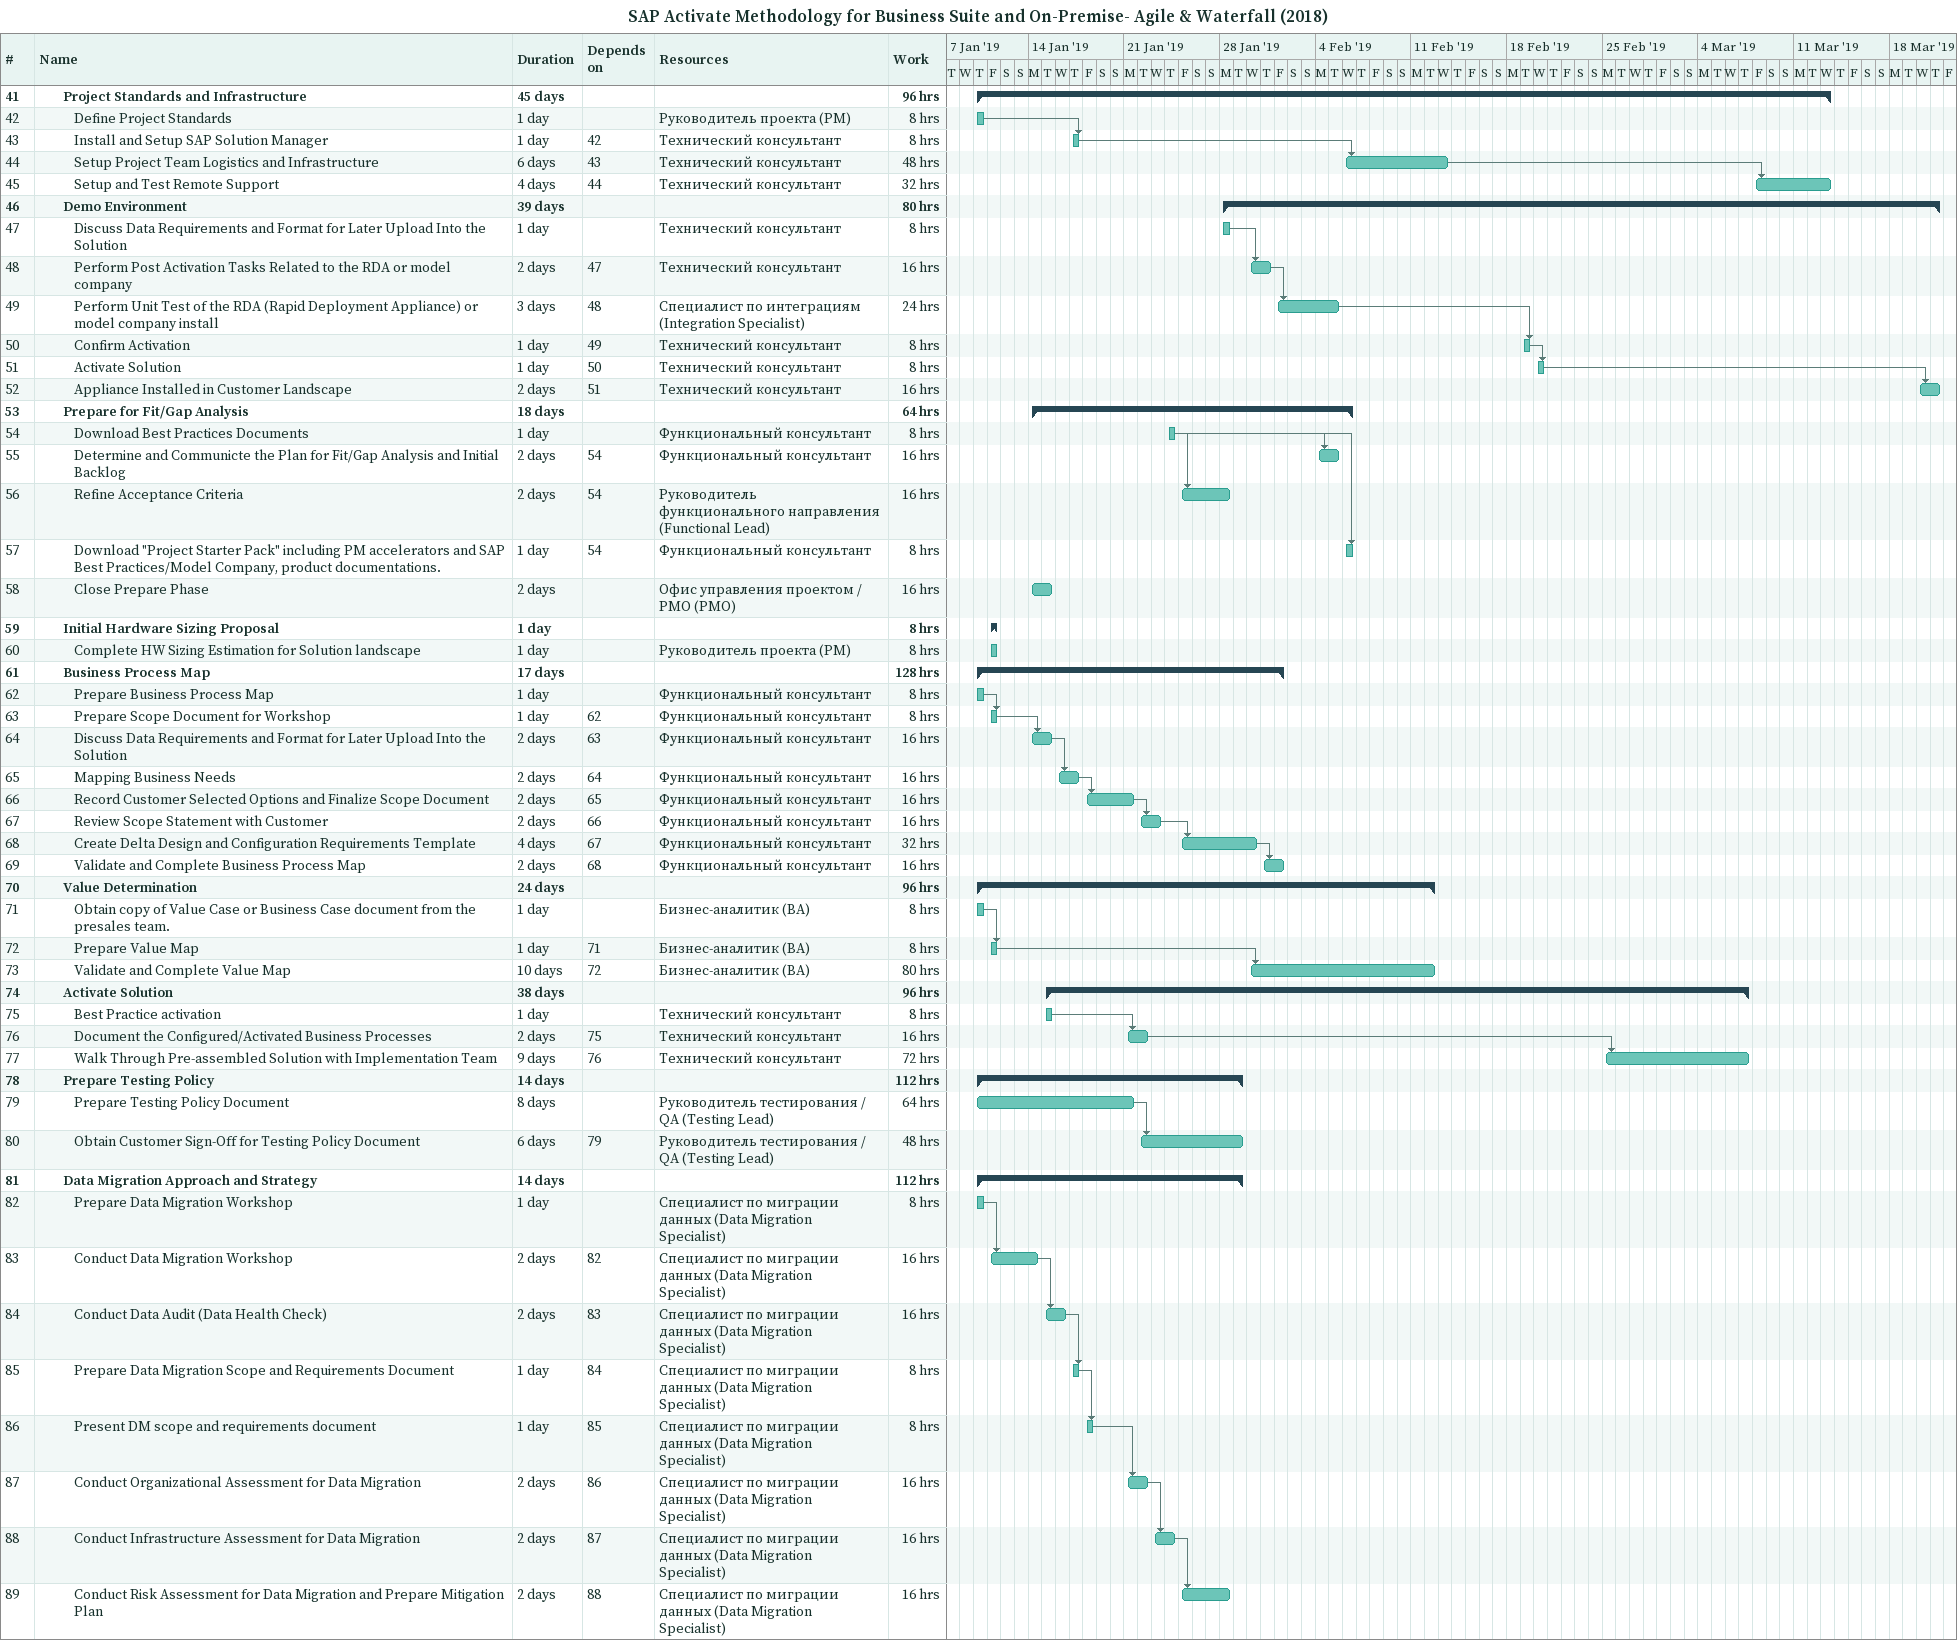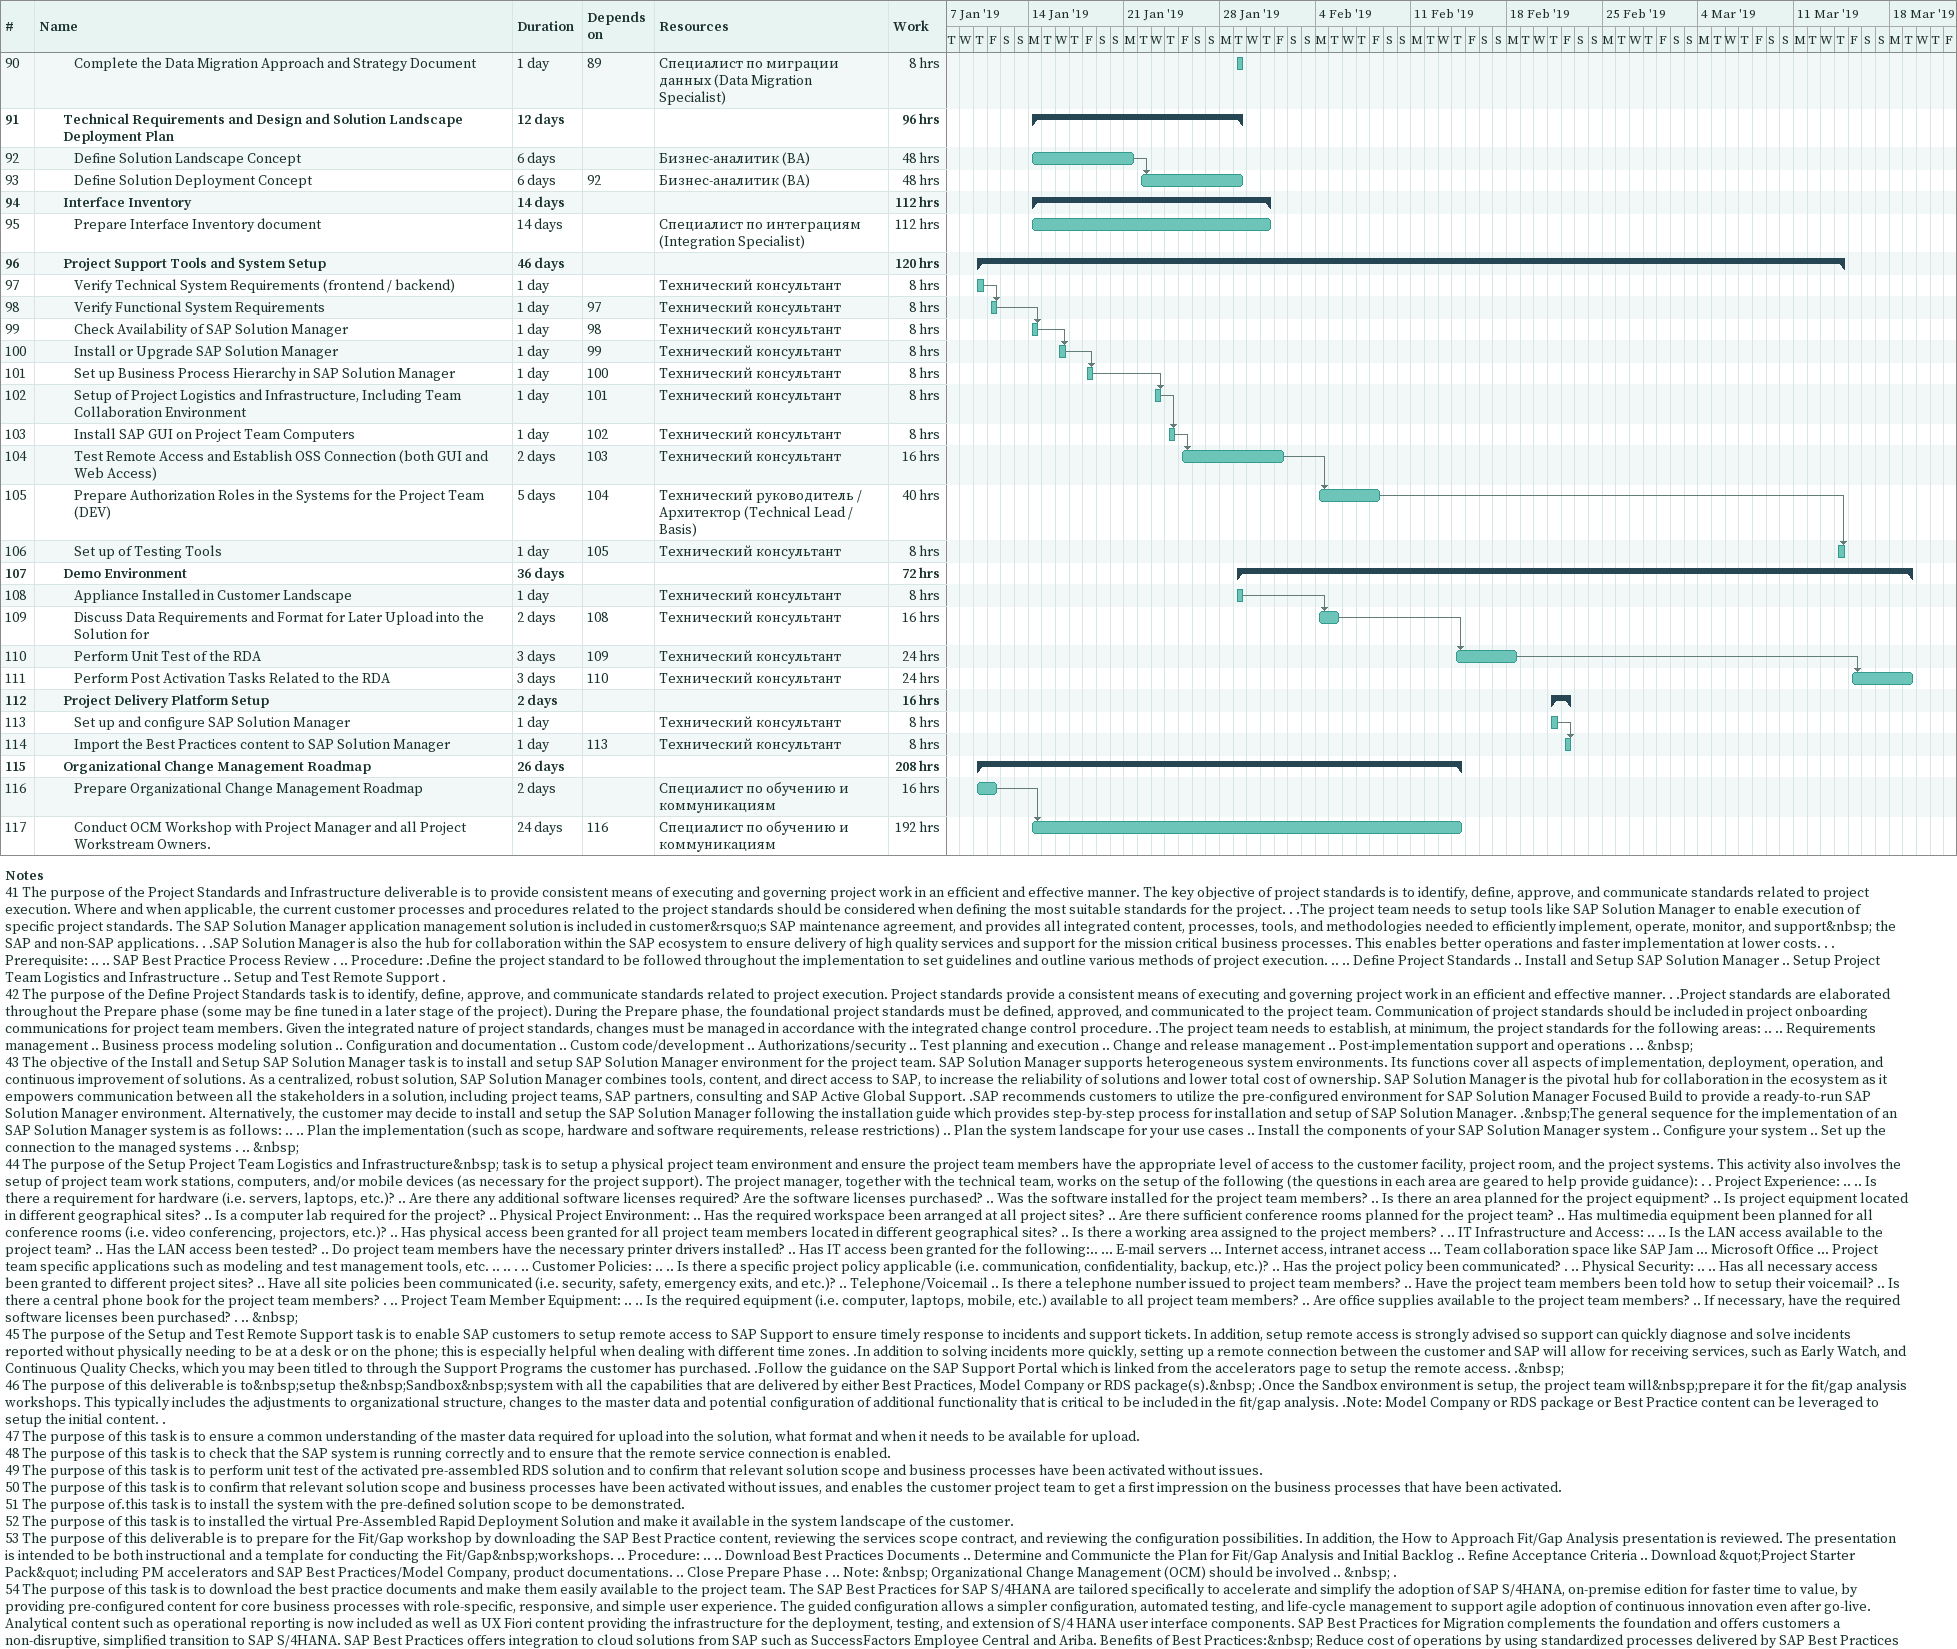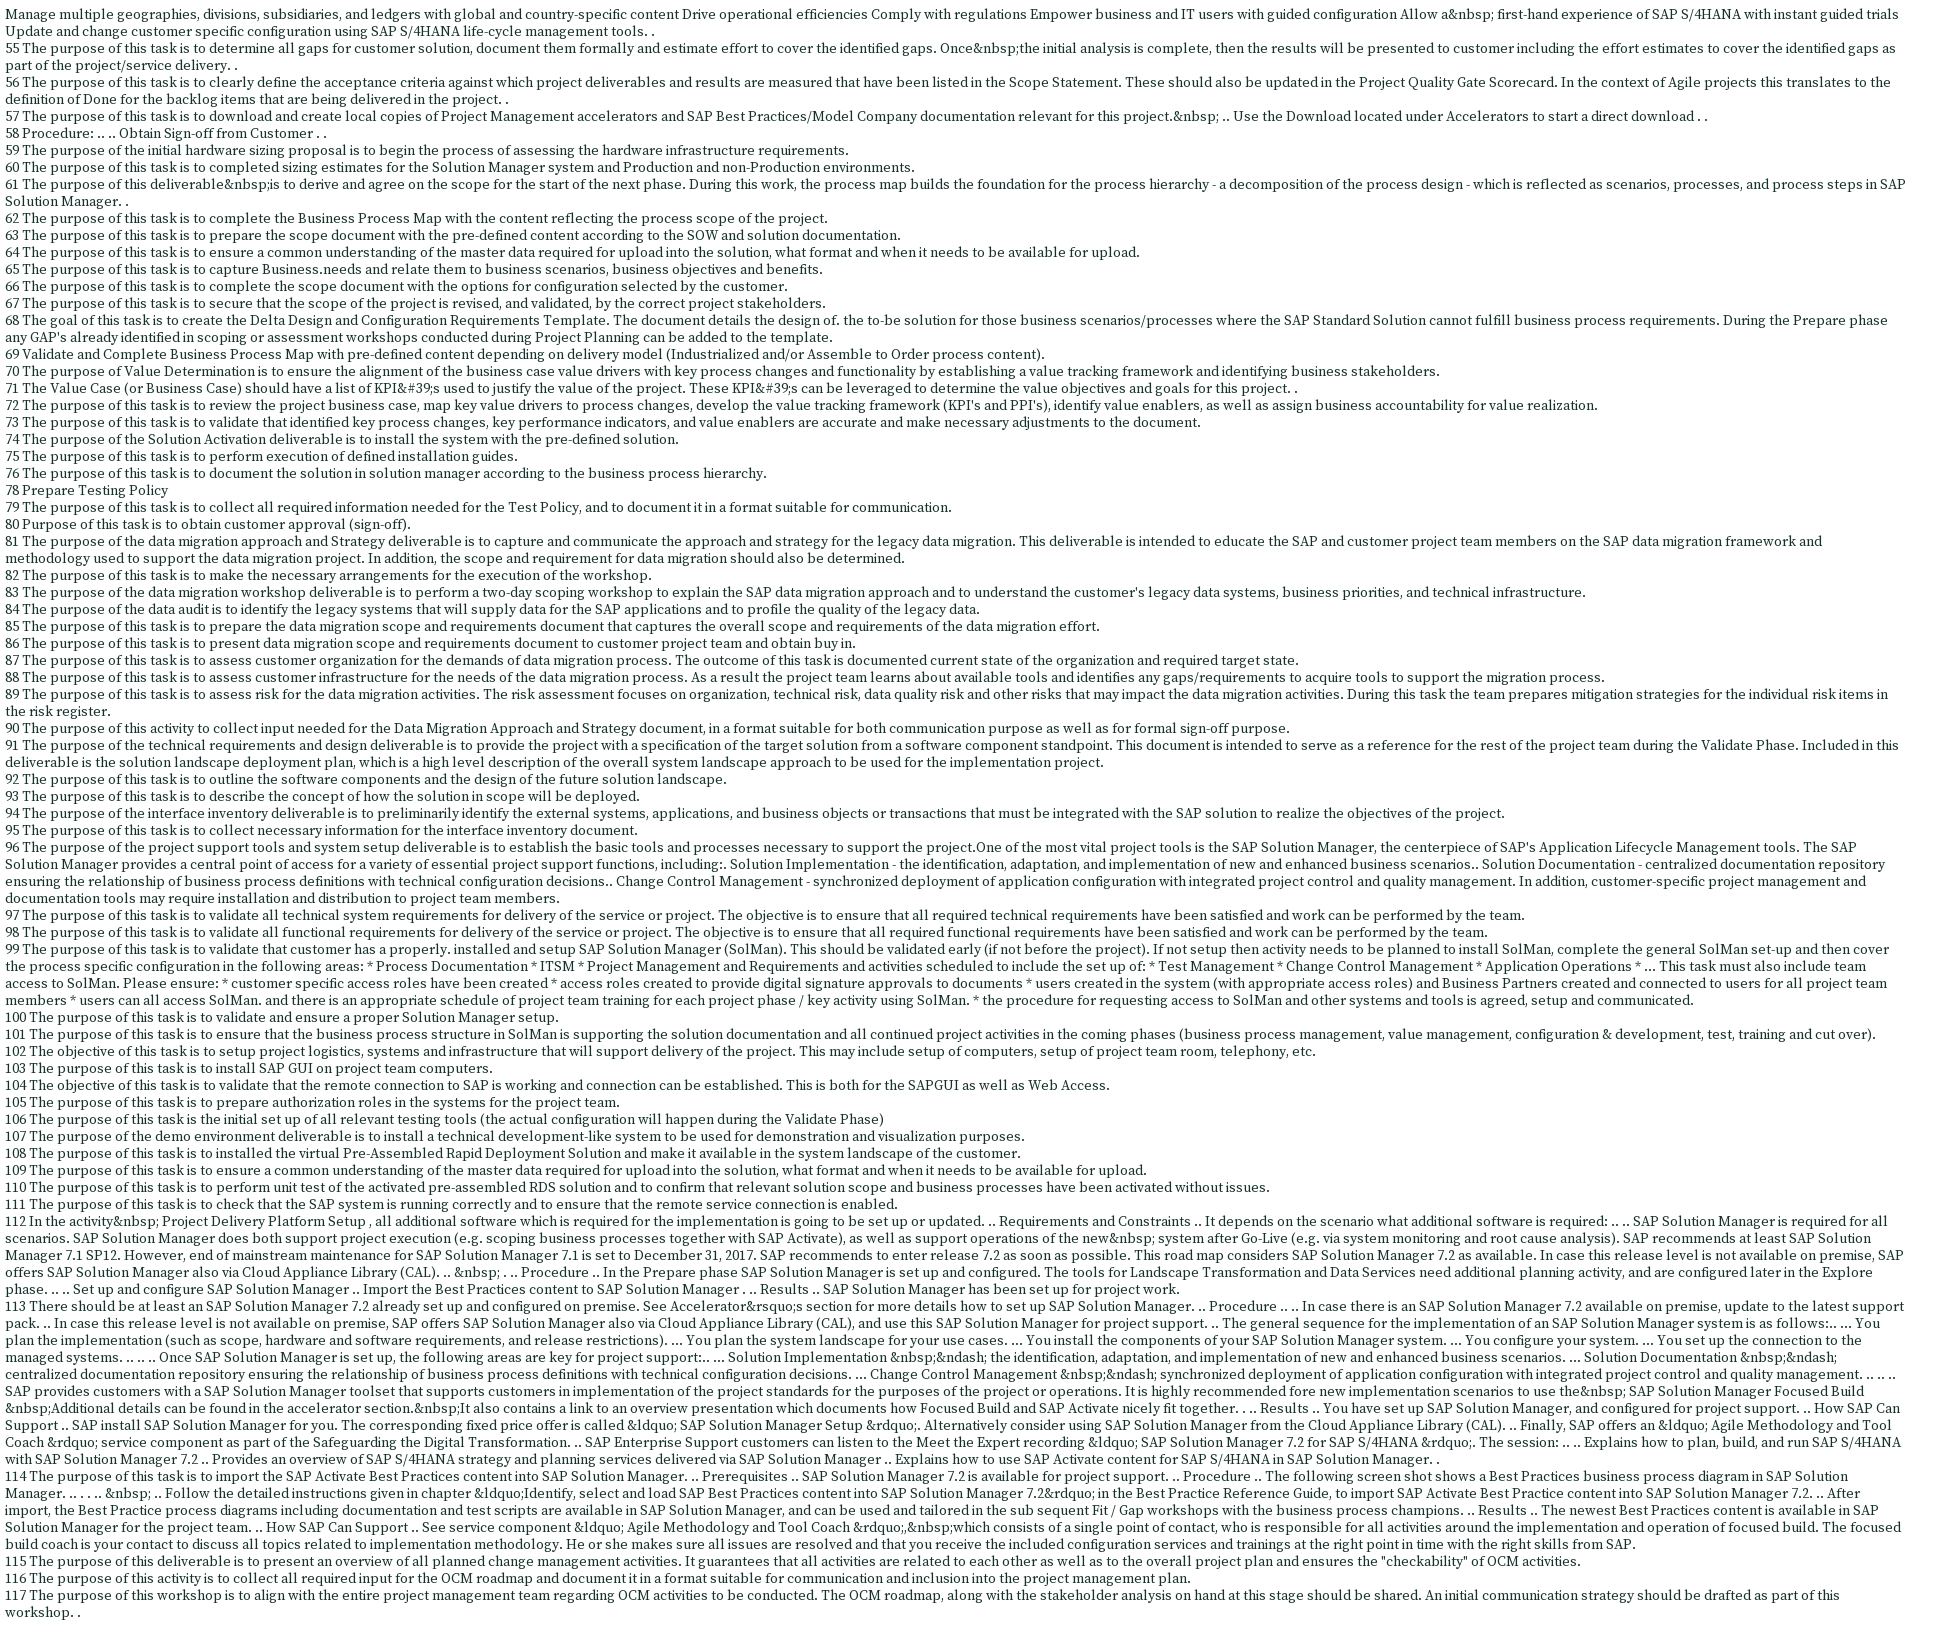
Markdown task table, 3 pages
SAP Activate Methodology for Business Suite and On-Premise- Agile & Waterfall (2018)

| ID | Level | Task | Duration | Start | Finish | Predecessors | Resources | Work (h) |
|---|---|---|---|---|---|---|---|---|
| 41 | 3 | **Project Standards and Infrastructure** | 45d | 2019-01-10 | 2019-03-13 |  |  | 96 |
| 42 | 4 | Define Project Standards | 1d | 2019-01-10 | 2019-01-10 |  | Руководитель проекта (PM) | 8 |
| 43 | 4 | Install and Setup SAP Solution Manager | 1d | 2019-01-17 | 2019-01-17 | 42 | Технический консультант | 8 |
| 44 | 4 | Setup Project Team Logistics and Infrastructure | 6d | 2019-02-06 | 2019-02-13 | 43 | Технический консультант | 48 |
| 45 | 4 | Setup and Test Remote Support | 4d | 2019-03-08 | 2019-03-13 | 44 | Технический консультант | 32 |
| 46 | 3 | **Demo Environment** | 39d | 2019-01-28 | 2019-03-21 |  |  | 80 |
| 47 | 4 | Discuss Data Requirements and Format for Later Upload Into the Solution | 1d | 2019-01-28 | 2019-01-28 |  | Технический консультант | 8 |
| 48 | 4 | Perform Post Activation Tasks Related to the RDA or model company | 2d | 2019-01-30 | 2019-01-31 | 47 | Технический консультант | 16 |
| 49 | 4 | Perform Unit Test of the RDA (Rapid Deployment Appliance) or model company install | 3d | 2019-02-01 | 2019-02-05 | 48 | Специалист по интеграциям (Integration Specialist) | 24 |
| 50 | 4 | Confirm Activation | 1d | 2019-02-19 | 2019-02-19 | 49 | Технический консультант | 8 |
| 51 | 4 | Activate Solution | 1d | 2019-02-20 | 2019-02-20 | 50 | Технический консультант | 8 |
| 52 | 4 | Appliance Installed in Customer Landscape | 2d | 2019-03-20 | 2019-03-21 | 51 | Технический консультант | 16 |
| 53 | 3 | **Prepare for Fit/Gap Analysis** | 18d | 2019-01-14 | 2019-02-06 |  |  | 64 |
| 54 | 4 | Download Best Practices Documents | 1d | 2019-01-24 | 2019-01-24 |  | Функциональный консультант | 8 |
| 55 | 4 | Determine and Communicte the Plan for Fit/Gap Analysis and Initial Backlog | 2d | 2019-02-04 | 2019-02-05 | 54 | Функциональный консультант | 16 |
| 56 | 4 | Refine Acceptance Criteria | 2d | 2019-01-25 | 2019-01-28 | 54 | Руководитель функционального направления (Functional Lead) | 16 |
| 57 | 4 | Download "Project Starter Pack" including PM accelerators and SAP Best Practices/Model Company, product documentations. | 1d | 2019-02-06 | 2019-02-06 | 54 | Функциональный консультант | 8 |
| 58 | 4 | Close Prepare Phase | 2d | 2019-01-14 | 2019-01-15 |  | Офис управления проектом / PMO (PMO) | 16 |
| 59 | 3 | **Initial Hardware Sizing Proposal** | 1d | 2019-01-11 | 2019-01-11 |  |  | 8 |
| 60 | 4 | Complete HW Sizing Estimation for Solution landscape | 1d | 2019-01-11 | 2019-01-11 |  | Руководитель проекта (PM) | 8 |
| 61 | 3 | **Business Process Map** | 17d | 2019-01-10 | 2019-02-01 |  |  | 128 |
| 62 | 4 | Prepare Business Process Map | 1d | 2019-01-10 | 2019-01-10 |  | Функциональный консультант | 8 |
| 63 | 4 | Prepare Scope Document for Workshop | 1d | 2019-01-11 | 2019-01-11 | 62 | Функциональный консультант | 8 |
| 64 | 4 | Discuss Data Requirements and Format for Later Upload Into the Solution | 2d | 2019-01-14 | 2019-01-15 | 63 | Функциональный консультант | 16 |
| 65 | 4 | Mapping Business Needs | 2d | 2019-01-16 | 2019-01-17 | 64 | Функциональный консультант | 16 |
| 66 | 4 | Record Customer Selected Options and Finalize Scope Document | 2d | 2019-01-18 | 2019-01-21 | 65 | Функциональный консультант | 16 |
| 67 | 4 | Review Scope Statement with Customer | 2d | 2019-01-22 | 2019-01-23 | 66 | Функциональный консультант | 16 |
| 68 | 4 | Create Delta Design and Configuration Requirements Template | 4d | 2019-01-25 | 2019-01-30 | 67 | Функциональный консультант | 32 |
| 69 | 4 | Validate and Complete Business Process Map | 2d | 2019-01-31 | 2019-02-01 | 68 | Функциональный консультант | 16 |
| 70 | 3 | **Value Determination** | 24d | 2019-01-10 | 2019-02-12 |  |  | 96 |
| 71 | 4 | Obtain copy of Value Case or Business Case document from the presales team. | 1d | 2019-01-10 | 2019-01-10 |  | Бизнес-аналитик (BA) | 8 |
| 72 | 4 | Prepare Value Map | 1d | 2019-01-11 | 2019-01-11 | 71 | Бизнес-аналитик (BA) | 8 |
| 73 | 4 | Validate and Complete Value Map | 10d | 2019-01-30 | 2019-02-12 | 72 | Бизнес-аналитик (BA) | 80 |
| 74 | 3 | **Activate Solution** | 38d | 2019-01-15 | 2019-03-07 |  |  | 96 |
| 75 | 4 | Best Practice activation | 1d | 2019-01-15 | 2019-01-15 |  | Технический консультант | 8 |
| 76 | 4 | Document the Configured/Activated Business Processes | 2d | 2019-01-21 | 2019-01-22 | 75 | Технический консультант | 16 |
| 77 | 4 | Walk Through Pre-assembled Solution with Implementation Team | 9d | 2019-02-25 | 2019-03-07 | 76 | Технический консультант | 72 |
| 78 | 3 | **Prepare Testing Policy** | 14d | 2019-01-10 | 2019-01-29 |  |  | 112 |
| 79 | 4 | Prepare Testing Policy Document | 8d | 2019-01-10 | 2019-01-21 |  | Руководитель тестирования / QA (Testing Lead) | 64 |
| 80 | 4 | Obtain Customer Sign-Off for Testing Policy Document | 6d | 2019-01-22 | 2019-01-29 | 79 | Руководитель тестирования / QA (Testing Lead) | 48 |
| 81 | 3 | **Data Migration Approach and Strategy** | 14d | 2019-01-10 | 2019-01-29 |  |  | 112 |
| 82 | 4 | Prepare Data Migration Workshop | 1d | 2019-01-10 | 2019-01-10 |  | Специалист по миграции данных (Data Migration Specialist) | 8 |
| 83 | 4 | Conduct Data Migration Workshop | 2d | 2019-01-11 | 2019-01-14 | 82 | Специалист по миграции данных (Data Migration Specialist) | 16 |
| 84 | 4 | Conduct Data Audit (Data Health Check) | 2d | 2019-01-15 | 2019-01-16 | 83 | Специалист по миграции данных (Data Migration Specialist) | 16 |
| 85 | 4 | Prepare Data Migration Scope and Requirements Document | 1d | 2019-01-17 | 2019-01-17 | 84 | Специалист по миграции данных (Data Migration Specialist) | 8 |
| 86 | 4 | Present DM scope and requirements document | 1d | 2019-01-18 | 2019-01-18 | 85 | Специалист по миграции данных (Data Migration Specialist) | 8 |
| 87 | 4 | Conduct Organizational Assessment for Data Migration | 2d | 2019-01-21 | 2019-01-22 | 86 | Специалист по миграции данных (Data Migration Specialist) | 16 |
| 88 | 4 | Conduct Infrastructure Assessment for Data Migration | 2d | 2019-01-23 | 2019-01-24 | 87 | Специалист по миграции данных (Data Migration Specialist) | 16 |
| 89 | 4 | Conduct Risk Assessment for Data Migration and Prepare Mitigation Plan | 2d | 2019-01-25 | 2019-01-28 | 88 | Специалист по миграции данных (Data Migration Specialist) | 16 |
| 90 | 4 | Complete the Data Migration Approach and Strategy Document | 1d | 2019-01-29 | 2019-01-29 | 89 | Специалист по миграции данных (Data Migration Specialist) | 8 |
| 91 | 3 | **Technical Requirements and Design and Solution Landscape Deployment Plan** | 12d | 2019-01-14 | 2019-01-29 |  |  | 96 |
| 92 | 4 | Define Solution Landscape Concept | 6d | 2019-01-14 | 2019-01-21 |  | Бизнес-аналитик (BA) | 48 |
| 93 | 4 | Define Solution Deployment Concept | 6d | 2019-01-22 | 2019-01-29 | 92 | Бизнес-аналитик (BA) | 48 |
| 94 | 3 | **Interface Inventory** | 14d | 2019-01-14 | 2019-01-31 |  |  | 112 |
| 95 | 4 | Prepare Interface Inventory document | 14d | 2019-01-14 | 2019-01-31 |  | Специалист по интеграциям (Integration Specialist) | 112 |
| 96 | 3 | **Project Support Tools and System Setup** | 46d | 2019-01-10 | 2019-03-14 |  |  | 120 |
| 97 | 4 | Verify Technical System Requirements (frontend / backend) | 1d | 2019-01-10 | 2019-01-10 |  | Технический консультант | 8 |
| 98 | 4 | Verify Functional System Requirements | 1d | 2019-01-11 | 2019-01-11 | 97 | Технический консультант | 8 |
| 99 | 4 | Check Availability of SAP Solution Manager | 1d | 2019-01-14 | 2019-01-14 | 98 | Технический консультант | 8 |
| 100 | 4 | Install or Upgrade SAP Solution Manager | 1d | 2019-01-16 | 2019-01-16 | 99 | Технический консультант | 8 |
| 101 | 4 | Set up Business Process Hierarchy in SAP Solution Manager | 1d | 2019-01-18 | 2019-01-18 | 100 | Технический консультант | 8 |
| 102 | 4 | Setup of Project Logistics and Infrastructure, Including Team Collaboration Environment | 1d | 2019-01-23 | 2019-01-23 | 101 | Технический консультант | 8 |
| 103 | 4 | Install SAP GUI on Project Team Computers | 1d | 2019-01-24 | 2019-01-24 | 102 | Технический консультант | 8 |
| 104 | 4 | Test Remote Access and Establish OSS Connection (both GUI and Web Access) | 2d | 2019-01-25 | 2019-02-01 | 103 | Технический консультант | 16 |
| 105 | 4 | Prepare Authorization Roles in the Systems for the Project Team (DEV) | 5d | 2019-02-04 | 2019-02-08 | 104 | Технический руководитель / Архитектор (Technical Lead / Basis) | 40 |
| 106 | 4 | Set up of Testing Tools | 1d | 2019-03-14 | 2019-03-14 | 105 | Технический консультант | 8 |
| 107 | 3 | **Demo Environment** | 36d | 2019-01-29 | 2019-03-19 |  |  | 72 |
| 108 | 4 | Appliance Installed in Customer Landscape | 1d | 2019-01-29 | 2019-01-29 |  | Технический консультант | 8 |
| 109 | 4 | Discuss Data Requirements and Format for Later Upload into the Solution for | 2d | 2019-02-04 | 2019-02-05 | 108 | Технический консультант | 16 |
| 110 | 4 | Perform Unit Test of the RDA | 3d | 2019-02-14 | 2019-02-18 | 109 | Технический консультант | 24 |
| 111 | 4 | Perform Post Activation Tasks Related to the RDA | 3d | 2019-03-15 | 2019-03-19 | 110 | Технический консультант | 24 |
| 112 | 3 | **Project Delivery Platform Setup** | 2d | 2019-02-21 | 2019-02-22 |  |  | 16 |
| 113 | 4 | Set up and configure SAP Solution Manager | 1d | 2019-02-21 | 2019-02-21 |  | Технический консультант | 8 |
| 114 | 4 | Import the Best Practices content to SAP Solution Manager | 1d | 2019-02-22 | 2019-02-22 | 113 | Технический консультант | 8 |
| 115 | 3 | **Organizational Change Management Roadmap** | 26d | 2019-01-10 | 2019-02-14 |  |  | 208 |
| 116 | 4 | Prepare Organizational Change Management Roadmap | 2d | 2019-01-10 | 2019-01-11 |  | Специалист по обучению и коммуникациям | 16 |
| 117 | 4 | Conduct OCM Workshop with Project Manager and all Project Workstream Owners. | 24d | 2019-01-14 | 2019-02-14 | 116 | Специалист по обучению и коммуникациям | 192 |

Notes
- 41: The purpose of the Project Standards and Infrastructure deliverable is to provide consistent means of executing and governing project work in an efficient and effective manner. The key objective of project standards is to identify, define, approve, and communicate standards related to project execution. Where and when applicable, the current customer processes and procedures related to the project standards should be considered when defining the most suitable standards for the project. . .The project team needs to setup tools like SAP Solution Manager to enable execution of specific project standards. The SAP Solution Manager application management solution is included in customer&rsquo;s SAP maintenance agreement, and provides all integrated content, processes, tools, and methodologies needed to efficiently implement, operate, monitor, and support&nbsp; the SAP and non-SAP applications. . .SAP Solution Manager is also the hub for collaboration within the SAP ecosystem to ensure delivery of high quality services and support for the mission critical business processes. This enables better operations and faster implementation at lower costs. . . Prerequisite: .. .. SAP Best Practice Process Review . .. Procedure: .Define the project standard to be followed throughout the implementation to set guidelines and outline various methods of project execution. .. .. Define Project Standards .. Install and Setup SAP Solution Manager .. Setup Project Team Logistics and Infrastructure .. Setup and Test Remote Support .
- 42: The purpose of the Define Project Standards task is to identify, define, approve, and communicate standards related to project execution. Project standards provide a consistent means of executing and governing project work in an efficient and effective manner. . .Project standards are elaborated throughout the Prepare phase (some may be fine tuned in a later stage of the project). During the Prepare phase, the foundational project standards must be defined, approved, and communicated to the project team. Communication of project standards should be included in project onboarding communications for project team members. Given the integrated nature of project standards, changes must be managed in accordance with the integrated change control procedure. .The project team needs to establish, at minimum, the project standards for the following areas: .. .. Requirements management .. Business process modeling solution .. Configuration and documentation .. Custom code/development .. Authorizations/security .. Test planning and execution .. Change and release management .. Post-implementation support and operations . .. &nbsp;
- 43: The objective of the Install and Setup SAP Solution Manager task is to install and setup SAP Solution Manager environment for the project team. SAP Solution Manager supports heterogeneous system environments. Its functions cover all aspects of implementation, deployment, operation, and continuous improvement of solutions. As a centralized, robust solution, SAP Solution Manager combines tools, content, and direct access to SAP, to increase the reliability of solutions and lower total cost of ownership. SAP Solution Manager is the pivotal hub for collaboration in the ecosystem as it empowers communication between all the stakeholders in a solution, including project teams, SAP partners, consulting and SAP Active Global Support. .SAP recommends customers to utilize the pre-configured environment for SAP Solution Manager Focused Build to provide a ready-to-run SAP Solution Manager environment. Alternatively, the customer may decide to install and setup the SAP Solution Manager following the installation guide which provides step-by-step process for installation and setup of SAP Solution Manager. .&nbsp;The general sequence for the implementation of an SAP Solution Manager system is as follows: .. .. Plan the implementation (such as scope, hardware and software requirements, release restrictions) .. Plan the system landscape for your use cases .. Install the components of your SAP Solution Manager system .. Configure your system .. Set up the connection to the managed systems . .. &nbsp;
- 44: The purpose of the Setup Project Team Logistics and Infrastructure&nbsp; task is to setup a physical project team environment and ensure the project team members have the appropriate level of access to the customer facility, project room, and the project systems. This activity also involves the setup of project team work stations, computers, and/or mobile devices (as necessary for the project support). The project manager, together with the technical team, works on the setup of the following (the questions in each area are geared to help provide guidance): . . Project Experience: .. .. Is there a requirement for hardware (i.e. servers, laptops, etc.)? .. Are there any additional software licenses required? Are the software licenses purchased? .. Was the software installed for the project team members? .. Is there an area planned for the project equipment? .. Is project equipment located in different geographical sites? .. Is a computer lab required for the project? .. Physical Project Environment: .. Has the required workspace been arranged at all project sites? .. Are there sufficient conference rooms planned for the project team? .. Has multimedia equipment been planned for all conference rooms (i.e. video conferencing, projectors, etc.)? .. Has physical access been granted for all project team members located in different geographical sites? .. Is there a working area assigned to the project members? . .. IT Infrastructure and Access: .. .. Is the LAN access available to the project team? .. Has the LAN access been tested? .. Do project team members have the necessary printer drivers installed? .. Has IT access been granted for the following:.. ... E-mail servers ... Internet access, intranet access ... Team collaboration space like SAP Jam ... Microsoft Office ... Project team specific applications such as modeling and test management tools, etc. .. .. . .. Customer Policies: .. .. Is there a specific project policy applicable (i.e. communication, confidentiality, backup, etc.)? .. Has the project policy been communicated? . .. Physical Security: .. .. Has all necessary access been granted to different project sites? .. Have all site policies been communicated (i.e. security, safety, emergency exits, and etc.)? .. Telephone/Voicemail .. Is there a telephone number issued to project team members? .. Have the project team members been told how to setup their voicemail? .. Is there a central phone book for the project team members? . .. Project Team Member Equipment: .. .. Is the required equipment (i.e. computer, laptops, mobile, etc.) available to all project team members? .. Are office supplies available to the project team members? .. If necessary, have the required software licenses been purchased? . .. &nbsp;
- 45: The purpose of the Setup and Test Remote Support task is to enable SAP customers to setup remote access to SAP Support to ensure timely response to incidents and support tickets. In addition, setup remote access is strongly advised so support can quickly diagnose and solve incidents reported without physically needing to be at a desk or on the phone; this is especially helpful when dealing with different time zones. .In addition to solving incidents more quickly, setting up a remote connection between the customer and SAP will allow for receiving services, such as Early Watch, and Continuous Quality Checks, which you may been titled to through the Support Programs the customer has purchased. .Follow the guidance on the SAP Support Portal which is linked from the accelerators page to setup the remote access. .&nbsp;
- 46: The purpose of this deliverable is to&nbsp;setup the&nbsp;Sandbox&nbsp;system with all the capabilities that are delivered by either Best Practices, Model Company or RDS package(s).&nbsp; .Once the Sandbox environment is setup, the project team will&nbsp;prepare it for the fit/gap analysis workshops. This typically includes the adjustments to organizational structure, changes to the master data and potential configuration of additional functionality that is critical to be included in the fit/gap analysis. .Note: Model Company or RDS package or Best Practice content can be leveraged to setup the initial content. .
- 47: The purpose of this task is to ensure a common understanding of the master data required for upload into the solution, what format and when it needs to be available for upload.
- 48: The purpose of this task is to check that the SAP system is running correctly and to ensure that the remote service connection is enabled.
- 49: The purpose of this task is to perform unit test of the activated pre-assembled RDS solution and to confirm that relevant solution scope and business processes have been activated without issues.
- 50: The purpose of this task is to confirm that relevant solution scope and business processes have been activated without issues, and enables the customer project team to get a first impression on the business processes that have been activated.
- 51: The purpose of.this task is to install the system with the pre-defined solution scope to be demonstrated.
- 52: The purpose of this task is to installed the virtual Pre-Assembled Rapid Deployment Solution and make it available in the system landscape of the customer.
- 53: The purpose of this deliverable is to prepare for the Fit/Gap workshop by downloading the SAP Best Practice content, reviewing the services scope contract, and reviewing the configuration possibilities. In addition, the How to Approach Fit/Gap Analysis presentation is reviewed. The presentation is intended to be both instructional and a template for conducting the Fit/Gap&nbsp;workshops. .. Procedure: .. .. Download Best Practices Documents .. Determine and Communicte the Plan for Fit/Gap Analysis and Initial Backlog .. Refine Acceptance Criteria .. Download &quot;Project Starter Pack&quot; including PM accelerators and SAP Best Practices/Model Company, product documentations. .. Close Prepare Phase . .. Note: &nbsp; Organizational Change Management (OCM) should be involved .. &nbsp; .
- 54: The purpose of this task is to download the best practice documents and make them easily available to the project team. The SAP Best Practices for SAP S/4HANA are tailored specifically to accelerate and simplify the adoption of SAP S/4HANA, on-premise edition for faster time to value, by providing pre-configured content for core business processes with role-specific, responsive, and simple user experience. The guided configuration allows a simpler configuration, automated testing, and life-cycle management to support agile adoption of continuous innovation even after go-live. Analytical content such as operational reporting is now included as well as UX Fiori content providing the infrastructure for the deployment, testing, and extension of S/4 HANA user interface components. SAP Best Practices for Migration complements the foundation and offers customers a non-disruptive, simplified transition to SAP S/4HANA. SAP Best Practices offers integration to cloud solutions from SAP such as SuccessFactors Employee Central and Ariba. Benefits of Best Practices:&nbsp; Reduce cost of operations by using standardized processes delivered by SAP Best Practices Manage multiple geographies, divisions, subsidiaries, and ledgers with global and country-specific content Drive operational efficiencies Comply with regulations Empower business and IT users with guided configuration Allow a&nbsp; first-hand experience of SAP S/4HANA with instant guided trials Update and change customer specific configuration using SAP S/4HANA life-cycle management tools. .
- 55: The purpose of this task is to determine all gaps for customer solution, document them formally and estimate effort to cover the identified gaps. Once&nbsp;the initial analysis is complete, then the results will be presented to customer including the effort estimates to cover the identified gaps as part of the project/service delivery. .
- 56: The purpose of this task is to clearly define the acceptance criteria against which project deliverables and results are measured that have been listed in the Scope Statement. These should also be updated in the Project Quality Gate Scorecard. In the context of Agile projects this translates to the definition of Done for the backlog items that are being delivered in the project. .
- 57: The purpose of this task is to download and create local copies of Project Management accelerators and SAP Best Practices/Model Company documentation relevant for this project.&nbsp; .. Use the Download located under Accelerators to start a direct download . .
- 58: Procedure: .. .. Obtain Sign-off from Customer . .
- 59: The purpose of the initial hardware sizing proposal is to begin the process of assessing the hardware infrastructure requirements.
- 60: The purpose of this task is to completed sizing estimates for the Solution Manager system and Production and non-Production environments.
- 61: The purpose of this deliverable&nbsp;is to derive and agree on the scope for the start of the next phase. During this work, the process map builds the foundation for the process hierarchy - a decomposition of the process design - which is reflected as scenarios, processes, and process steps in SAP Solution Manager. .
- 62: The purpose of this task is to complete the Business Process Map with the content reflecting the process scope of the project.
- 63: The purpose of this task is to prepare the scope document with the pre-defined content according to the SOW and solution documentation.
- 64: The purpose of this task is to ensure a common understanding of the master data required for upload into the solution, what format and when it needs to be available for upload.
- 65: The purpose of this task is to capture Business.needs and relate them to business scenarios, business objectives and benefits.
- 66: The purpose of this task is to complete the scope document with the options for configuration selected by the customer.
- 67: The purpose of this task is to secure that the scope of the project is revised, and validated, by the correct project stakeholders.
- 68: The goal of this task is to create the Delta Design and Configuration Requirements Template. The document details the design of. the to-be solution for those business scenarios/processes where the SAP Standard Solution cannot fulfill business process requirements. During the Prepare phase any GAP's already identified in scoping or assessment workshops conducted during Project Planning can be added to the template.
- 69: Validate and Complete Business Process Map with pre-defined content depending on delivery model (Industrialized and/or Assemble to Order process content).
- 70: The purpose of Value Determination is to ensure the alignment of the business case value drivers with key process changes and functionality by establishing a value tracking framework and identifying business stakeholders.
- 71: The Value Case (or Business Case) should have a list of KPI&#39;s used to justify the value of the project. These KPI&#39;s can be leveraged to determine the value objectives and goals for this project. .
- 72: The purpose of this task is to review the project business case, map key value drivers to process changes, develop the value tracking framework (KPI's and PPI's), identify value enablers, as well as assign business accountability for value realization.
- 73: The purpose of this task is to validate that identified key process changes, key performance indicators, and value enablers are accurate and make necessary adjustments to the document.
- 74: The purpose of the Solution Activation deliverable is to install the system with the pre-defined solution.
- 75: The purpose of this task is to perform execution of defined installation guides.
- 76: The purpose of this task is to document the solution in solution manager according to the business process hierarchy.
- 78: Prepare Testing Policy
- 79: The purpose of this task is to collect all required information needed for the Test Policy, and to document it in a format suitable for communication.
- 80: Purpose of this task is to obtain customer approval (sign-off).
- 81: The purpose of the data migration approach and Strategy deliverable is to capture and communicate the approach and strategy for the legacy data migration. This deliverable is intended to educate the SAP and customer project team members on the SAP data migration framework and methodology used to support the data migration project. In addition, the scope and requirement for data migration should also be determined.
- 82: The purpose of this task is to make the necessary arrangements for the execution of the workshop.
- 83: The purpose of the data migration workshop deliverable is to perform a two-day scoping workshop to explain the SAP data migration approach and to understand the customer's legacy data systems, business priorities, and technical infrastructure.
- 84: The purpose of the data audit is to identify the legacy systems that will supply data for the SAP applications and to profile the quality of the legacy data.
- 85: The purpose of this task is to prepare the data migration scope and requirements document that captures the overall scope and requirements of the data migration effort.
- 86: The purpose of this task is to present data migration scope and requirements document to customer project team and obtain buy in.
- 87: The purpose of this task is to assess customer organization for the demands of data migration process. The outcome of this task is documented current state of the organization and required target state.
- 88: The purpose of this task is to assess customer infrastructure for the needs of the data migration process. As a result the project team learns about available tools and identifies any gaps/requirements to acquire tools to support the migration process.
- 89: The purpose of this task is to assess risk for the data migration activities. The risk assessment focuses on organization, technical risk, data quality risk and other risks that may impact the data migration activities. During this task the team prepares mitigation strategies for the individual risk items in the risk register.
- 90: The purpose of this activity to collect input needed for the Data Migration Approach and Strategy document, in a format suitable for both communication purpose as well as for formal sign-off purpose.
- 91: The purpose of the technical requirements and design deliverable is to provide the project with a specification of the target solution from a software component standpoint. This document is intended to serve as a reference for the rest of the project team during the Validate Phase. Included in this deliverable is the solution landscape deployment plan, which is a high level description of the overall system landscape approach to be used for the implementation project.
- 92: The purpose of this task is to outline the software components and the design of the future solution landscape.
- 93: The purpose of this task is to describe the concept of how the solution in scope will be deployed.
- 94: The purpose of the interface inventory deliverable is to preliminarily identify the external systems, applications, and business objects or transactions that must be integrated with the SAP solution to realize the objectives of the project.
- 95: The purpose of this task is to collect necessary information for the interface inventory document.
- 96: The purpose of the project support tools and system setup deliverable is to establish the basic tools and processes necessary to support the project.One of the most vital project tools is the SAP Solution Manager, the centerpiece of SAP's Application Lifecycle Management tools. The SAP Solution Manager provides a central point of access for a variety of essential project support functions, including:. Solution Implementation - the identification, adaptation, and implementation of new and enhanced business scenarios.. Solution Documentation - centralized documentation repository ensuring the relationship of business process definitions with technical configuration decisions.. Change Control Management - synchronized deployment of application configuration with integrated project control and quality management. In addition, customer-specific project management and documentation tools may require installation and distribution to project team members.
- 97: The purpose of this task is to validate all technical system requirements for delivery of the service or project. The objective is to ensure that all required technical requirements have been satisfied and work can be performed by the team.
- 98: The purpose of this task is to validate all functional requirements for delivery of the service or project. The objective is to ensure that all required functional requirements have been satisfied and work can be performed by the team.
- 99: The purpose of this task is to validate that customer has a properly. installed and setup SAP Solution Manager (SolMan). This should be validated early (if not before the project). If not setup then activity needs to be planned to install SolMan, complete the general SolMan set-up and then cover the process specific configuration in the following areas: * Process Documentation * ITSM * Project Management and Requirements and activities scheduled to include the set up of: * Test Management * Change Control Management * Application Operations * ... This task must also include team access to SolMan. Please ensure: * customer specific access roles have been created * access roles created to provide digital signature approvals to documents * users created in the system (with appropriate access roles) and Business Partners created and connected to users for all project team members * users can all access SolMan. and there is an appropriate schedule of project team training for each project phase / key activity using SolMan. * the procedure for requesting access to SolMan and other systems and tools is agreed, setup and communicated.
- 100: The purpose of this task is to validate and ensure a proper Solution Manager setup.
- 101: The purpose of this task is to ensure that the business process structure in SolMan is supporting the solution documentation and all continued project activities in the coming phases (business process management, value management, configuration & development, test, training and cut over).
- 102: The objective of this task is to setup project logistics, systems and infrastructure that will support delivery of the project. This may include setup of computers, setup of project team room, telephony, etc.
- 103: The purpose of this task is to install SAP GUI on project team computers.
- 104: The objective of this task is to validate that the remote connection to SAP is working and connection can be established. This is both for the SAPGUI as well as Web Access.
- 105: The purpose of this task is to prepare authorization roles in the systems for the project team.
- 106: The purpose of this task is the initial set up of all relevant testing tools (the actual configuration will happen during the Validate Phase)
- 107: The purpose of the demo environment deliverable is to install a technical development-like system to be used for demonstration and visualization purposes.
- 108: The purpose of this task is to installed the virtual Pre-Assembled Rapid Deployment Solution and make it available in the system landscape of the customer.
- 109: The purpose of this task is to ensure a common understanding of the master data required for upload into the solution, what format and when it needs to be available for upload.
- 110: The purpose of this task is to perform unit test of the activated pre-assembled RDS solution and to confirm that relevant solution scope and business processes have been activated without issues.
- 111: The purpose of this task is to check that the SAP system is running correctly and to ensure that the remote service connection is enabled.
- 112: In the activity&nbsp; Project Delivery Platform Setup , all additional software which is required for the implementation is going to be set up or updated. .. Requirements and Constraints .. It depends on the scenario what additional software is required: .. .. SAP Solution Manager is required for all scenarios. SAP Solution Manager does both support project execution (e.g. scoping business processes together with SAP Activate), as well as support operations of the new&nbsp; system after Go-Live (e.g. via system monitoring and root cause analysis). SAP recommends at least SAP Solution Manager 7.1 SP12. However, end of mainstream maintenance for SAP Solution Manager 7.1 is set to December 31, 2017. SAP recommends to enter release 7.2 as soon as possible. This road map considers SAP Solution Manager 7.2 as available. In case this release level is not available on premise, SAP offers SAP Solution Manager also via Cloud Appliance Library (CAL). .. &nbsp; . .. Procedure .. In the Prepare phase SAP Solution Manager is set up and configured. The tools for Landscape Transformation and Data Services need additional planning activity, and are configured later in the Explore phase. .. .. Set up and configure SAP Solution Manager .. Import the Best Practices content to SAP Solution Manager . .. Results .. SAP Solution Manager has been set up for project work.
- 113: There should be at least an SAP Solution Manager 7.2 already set up and configured on premise. See Accelerator&rsquo;s section for more details how to set up SAP Solution Manager. .. Procedure .. .. In case there is an SAP Solution Manager 7.2 available on premise, update to the latest support pack. .. In case this release level is not available on premise, SAP offers SAP Solution Manager also via Cloud Appliance Library (CAL), and use this SAP Solution Manager for project support. .. The general sequence for the implementation of an SAP Solution Manager system is as follows:.. ... You plan the implementation (such as scope, hardware and software requirements, and release restrictions). ... You plan the system landscape for your use cases. ... You install the components of your SAP Solution Manager system. ... You configure your system. ... You set up the connection to the managed systems. .. .. .. Once SAP Solution Manager is set up, the following areas are key for project support:.. ... Solution Implementation &nbsp;&ndash; the identification, adaptation, and implementation of new and enhanced business scenarios. ... Solution Documentation &nbsp;&ndash; centralized documentation repository ensuring the relationship of business process definitions with technical configuration decisions. ... Change Control Management &nbsp;&ndash; synchronized deployment of application configuration with integrated project control and quality management. .. .. .. SAP provides customers with a SAP Solution Manager toolset that supports customers in implementation of the project standards for the purposes of the project or operations. It is highly recommended fore new implementation scenarios to use the&nbsp; SAP Solution Manager Focused Build &nbsp;Additional details can be found in the accelerator section.&nbsp;It also contains a link to an overview presentation which documents how Focused Build and SAP Activate nicely fit together. . .. Results .. You have set up SAP Solution Manager, and configured for project support. .. How SAP Can Support .. SAP install SAP Solution Manager for you. The corresponding fixed price offer is called &ldquo; SAP Solution Manager Setup &rdquo;. Alternatively consider using SAP Solution Manager from the Cloud Appliance Library (CAL). .. Finally, SAP offers an &ldquo; Agile Methodology and Tool Coach &rdquo; service component as part of the Safeguarding the Digital Transformation. .. SAP Enterprise Support customers can listen to the Meet the Expert recording &ldquo; SAP Solution Manager 7.2 for SAP S/4HANA &rdquo;. The session: .. .. Explains how to plan, build, and run SAP S/4HANA with SAP Solution Manager 7.2 .. Provides an overview of SAP S/4HANA strategy and planning services delivered via SAP Solution Manager .. Explains how to use SAP Activate content for SAP S/4HANA in SAP Solution Manager. .
- 114: The purpose of this task is to import the SAP Activate Best Practices content into SAP Solution Manager. .. Prerequisites .. SAP Solution Manager 7.2 is available for project support. .. Procedure .. The following screen shot shows a Best Practices business process diagram in SAP Solution Manager. .. . . .. &nbsp; .. Follow the detailed instructions given in chapter &ldquo;Identify, select and load SAP Best Practices content into SAP Solution Manager 7.2&rdquo; in the Best Practice Reference Guide, to import SAP Activate Best Practice content into SAP Solution Manager 7.2. .. After import, the Best Practice process diagrams including documentation and test scripts are available in SAP Solution Manager, and can be used and tailored in the sub sequent Fit / Gap workshops with the business process champions. .. Results .. The newest Best Practices content is available in SAP Solution Manager for the project team. .. How SAP Can Support .. See service component &ldquo; Agile Methodology and Tool Coach &rdquo;,&nbsp;which consists of a single point of contact, who is responsible for all activities around the implementation and operation of focused build. The focused build coach is your contact to discuss all topics related to implementation methodology. He or she makes sure all issues are resolved and that you receive the included configuration services and trainings at the right point in time with the right skills from SAP.
- 115: The purpose of this deliverable is to present an overview of all planned change management activities. It guarantees that all activities are related to each other as well as to the overall project plan and ensures the "checkability" of OCM activities.
- 116: The purpose of this activity is to collect all required input for the OCM roadmap and document it in a format suitable for communication and inclusion into the project management plan.
- 117: The purpose of this workshop is to align with the entire project management team regarding OCM activities to be conducted. The OCM roadmap, along with the stakeholder analysis on hand at this stage should be shared. An initial communication strategy should be drafted as part of this workshop. .
